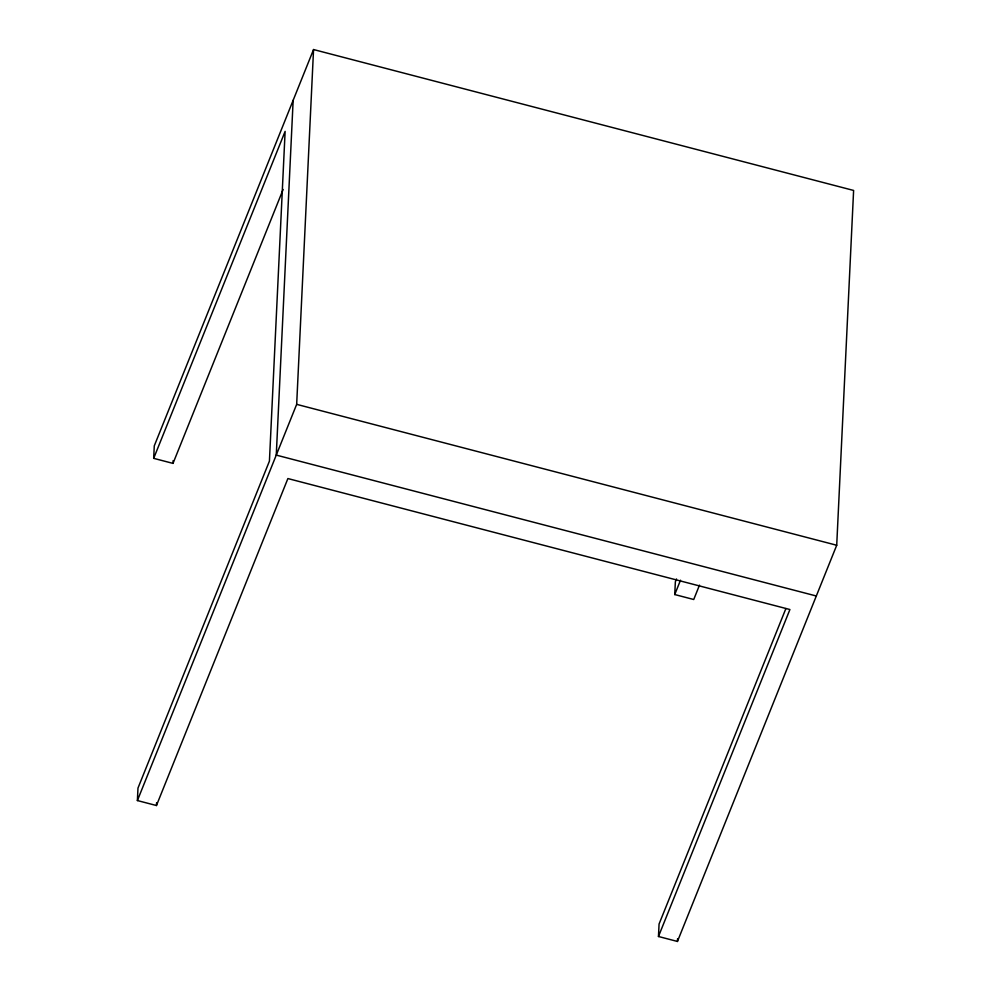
<?xml version="1.0" encoding="UTF-8"?>
<svg xmlns="http://www.w3.org/2000/svg" width="991" height="991" viewBox="0 0 991 991"><rect width="100%" height="100%" fill="white"/><g stroke="black" fill="none" stroke-linecap="round" stroke-linejoin="round"><path stroke-width="1.49" d="M153.679 458.35L154.274 445.876L313.552 49.55L853.61 190.445L836.714 545.248L677.448 941.45L658.47 936.495L789.914 609.527L287.898 478.554L156.454 805.522L137.39 800.555L137.984 788.08L269.428 461.112L285.123 131.382L153.679 458.35L173.016 463.392L283.129 189.479M156.454 805.522L156.59 802.747M173.016 463.392L173.14 460.617M293.15 100.302L276.266 455.104L816.324 596M137.39 800.555L296.668 404.353L313.552 49.55M658.47 936.495L659.065 924.033L785.9 608.536M699.485 585.161L693.725 599.505L674.747 594.55L675.354 581.828L676.506 578.967M677.448 941.45L677.584 938.675M674.747 594.55L680.507 580.206M296.668 404.353L836.714 545.248"/></g></svg>
